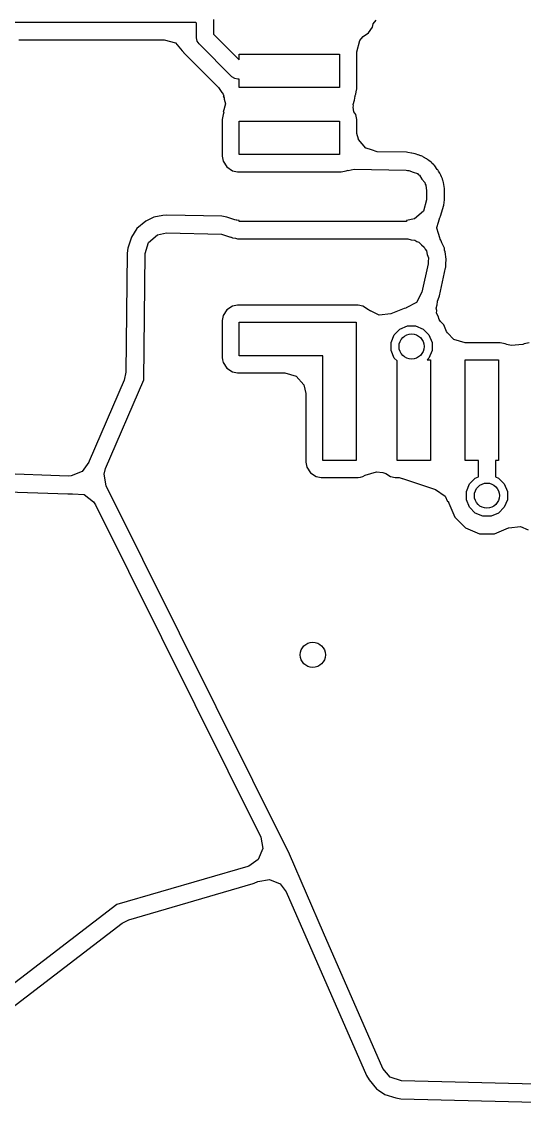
# Model space of a CAD drawing. Extents: x -27.9 to 25.2, y -6.7 to 48.3.
# Drawn here: x -11.42 to -8.42, y 8.13 to 14.6 of the extents above; entities that cross this region are included whole.
import ezdxf

# ---------------------------------------------------------------- set-up
doc = ezdxf.new("R2010")
doc.units = 0
doc.layers.add('BLACK', color=7, linetype='CONTINUOUS')

msp = doc.modelspace()

# ---------------------------------------------------------------- linework, layer by layer
at = {"layer": 'BLACK', "linetype": 'CONTINUOUS'}
for p, q in [((-10.38351, 14.594102), (-11.534426, 14.594102)), ((-10.379868, 14.59046), (-10.38351, 14.594102)), ((-10.379868, 14.503102), (-10.379868, 14.59046)), ((-10.278268, 14.611502), (-10.278268, 14.524144)), ((-9.352058, 14.533392), (-9.329492, 14.567165)), ((-9.329492, 14.567165), (-9.325818, 14.585638)), ((-9.325818, 14.585638), (-9.307147, 14.60914)), ((-10.376001, 14.483662), (-10.379868, 14.503102)), ((-10.278268, 14.524144), (-10.125668, 14.371544)), ((-9.403885, 14.486371), (-9.39666, 14.496463)), ((-9.39666, 14.496463), (-9.384593, 14.511654)), ((-9.384593, 14.511654), (-9.352058, 14.533392)), ((-11.440773, 14.492002), (-10.572823, 14.492002)), ((-10.572823, 14.492002), (-10.505784, 14.472317)), ((-10.505784, 14.472317), (-10.465943, 14.426338)), ((-10.364989, 14.467181), (-10.376001, 14.483662)), ((-10.168389, 14.270581), (-10.364989, 14.467181)), ((-9.423569, 14.419331), (-9.403885, 14.486371)), ((-10.465943, 14.426338), (-10.465477, 14.426648)), ((-10.465477, 14.426648), (-10.463003, 14.422945)), ((-10.463003, 14.422945), (-10.460029, 14.419513)), ((-10.460029, 14.419513), (-10.458757, 14.416591)), ((-10.458757, 14.416591), (-10.458693, 14.416494)), ((-10.458693, 14.416494), (-10.458691, 14.416491)), ((-10.458691, 14.416491), (-10.45869, 14.41649)), ((-10.45869, 14.41649), (-10.458689, 14.416489)), ((-10.458689, 14.416489), (-10.26209, 14.219891)), ((-10.125668, 14.371544), (-10.125668, 14.406502)), ((-10.125668, 14.406502), (-9.525668, 14.406502)), ((-9.525668, 14.406502), (-9.525668, 14.206502)), ((-9.423569, 14.416556), (-9.423569, 14.419331)), ((-9.423568, 14.196447), (-9.423569, 14.416556)), ((-10.151909, 14.259569), (-10.168389, 14.270581)), ((-10.151908, 14.259569), (-10.151909, 14.259569)), ((-10.132468, 14.255702), (-10.151908, 14.259569)), ((-10.125668, 14.255702), (-10.132468, 14.255702)), ((-10.125668, 14.206502), (-10.125668, 14.255702)), ((-10.26209, 14.219891), (-10.248464, 14.206265)), ((-10.248464, 14.206265), (-10.228736, 14.176739)), ((-10.228736, 14.176739), (-10.228624, 14.176813)), ((-10.228624, 14.176813), (-10.22767, 14.175385)), ((-10.22767, 14.175385), (-10.227529, 14.174933)), ((-10.227529, 14.174933), (-10.221584, 14.166036)), ((-9.525668, 14.206502), (-10.125668, 14.206502)), ((-9.429492, 14.166666), (-9.424209, 14.193225)), ((-9.424209, 14.193225), (-9.423568, 14.196447)), ((-10.221584, 14.166036), (-10.217171, 14.155382)), ((-10.206798, 14.108706), (-10.220445, 14.058978)), ((-10.217171, 14.155382), (-10.220033, 14.154197)), ((-10.220033, 14.154197), (-10.214979, 14.144942)), ((-10.214979, 14.144942), (-10.215567, 14.13672)), ((-10.215567, 14.13672), (-10.206798, 14.108706)), ((-9.444539, 14.104278), (-9.437085, 14.13146)), ((-9.437085, 14.13146), (-9.433413, 14.155071)), ((-9.434165, 14.155382), (-9.432883, 14.158478)), ((-9.433413, 14.155071), (-9.434165, 14.155382)), ((-9.432883, 14.158478), (-9.432754, 14.159306)), ((-9.432754, 14.159306), (-9.432352, 14.15976)), ((-9.432352, 14.15976), (-9.429492, 14.166666)), ((-10.221845, 14.046339), (-10.227768, 14.016561)), ((-10.217171, 14.057622), (-10.221845, 14.046339)), ((-10.220445, 14.058978), (-10.217171, 14.057622)), ((-9.442383, 14.097394), (-9.444539, 14.104278)), ((-9.443491, 14.090266), (-9.442383, 14.097394)), ((-9.439709, 14.061631), (-9.443491, 14.090266)), ((-9.429492, 14.046339), (-9.439709, 14.061631)), ((-9.423569, 14.016556), (-9.429492, 14.046339)), ((-10.227768, 14.016561), (-10.227768, 13.796452)), ((-10.125668, 13.806502), (-10.125668, 14.006502)), ((-10.125668, 14.006502), (-9.525668, 14.006502)), ((-9.525668, 14.006502), (-9.525668, 13.806502)), ((-9.423569, 13.939426), (-9.423569, 14.016556)), ((-9.422501, 13.931339), (-9.423569, 13.939426)), ((-9.413213, 13.897967), (-9.422501, 13.931339)), ((-9.41303, 13.897748), (-9.413213, 13.897967)), ((-9.412948, 13.897363), (-9.41303, 13.897748)), ((-9.390537, 13.870891), (-9.412948, 13.897363)), ((-9.368352, 13.844401), (-9.390537, 13.870891)), ((-10.227768, 13.796452), (-10.227767, 13.796444)), ((-10.227767, 13.796444), (-10.221845, 13.766668)), ((-9.525668, 13.806502), (-10.125668, 13.806502)), ((-9.368025, 13.844299), (-9.368352, 13.844401)), ((-9.367802, 13.844036), (-9.368025, 13.844299)), ((-9.334611, 13.833875), (-9.367802, 13.844036)), ((-9.301653, 13.823593), (-9.334611, 13.833875)), ((-9.125785, 13.820637), (-9.301653, 13.823593)), ((-9.117539, 13.81931), (-9.125786, 13.820637)), ((-9.125786, 13.820637), (-9.125785, 13.820637)), ((-9.095688, 13.815792), (-9.117539, 13.81931)), ((-9.09398, 13.815259), (-9.095688, 13.815792)), ((-9.093191, 13.815013), (-9.09398, 13.815259)), ((-9.073909, 13.810648), (-9.093191, 13.815013)), ((-9.067533, 13.809732), (-9.073909, 13.810648)), ((-9.067524, 13.809729), (-9.067533, 13.809732)), ((-9.057925, 13.805346), (-9.067524, 13.809729)), ((-9.057922, 13.805346), (-9.057925, 13.805346)), ((-9.057922, 13.805345), (-9.057922, 13.805346)), ((-9.055815, 13.804383), (-9.057922, 13.805345)), ((-9.041297, 13.798828), (-9.055815, 13.804383)), ((-9.041291, 13.798824), (-9.041297, 13.798828)), ((-9.041268, 13.798817), (-9.041291, 13.798824)), ((-9.041258, 13.798813), (-9.041268, 13.798817)), ((-9.039012, 13.798112), (-9.041258, 13.798813)), ((-9.039006, 13.79811), (-9.039012, 13.798112)), ((-9.02899, 13.794985), (-9.039006, 13.79811)), ((-9.023641, 13.791419), (-9.02899, 13.794985)), ((-9.006379, 13.781803), (-9.023641, 13.791419)), ((-10.221845, 13.766668), (-10.221844, 13.766665)), ((-10.221844, 13.766665), (-10.199278, 13.732892)), ((-10.199278, 13.732892), (-10.165505, 13.710326)), ((-9.003968, 13.780702), (-9.006379, 13.781803)), ((-8.997888, 13.775434), (-9.003968, 13.780702)), ((-8.997888, 13.775433), (-8.997888, 13.775434)), ((-8.991971, 13.770306), (-8.997888, 13.775433)), ((-8.978777, 13.761509), (-8.991971, 13.770306)), ((-8.973639, 13.755374), (-8.978777, 13.761509)), ((-8.9742, 13.754906), (-8.973639, 13.755374)), ((-8.963234, 13.745403), (-8.9742, 13.754906)), ((-8.963231, 13.745401), (-8.963234, 13.745403)), ((-8.958367, 13.741187), (-8.963231, 13.745401)), ((-8.958366, 13.741185), (-8.958368, 13.741187)), ((-8.958368, 13.741187), (-8.958367, 13.741187)), ((-8.951535, 13.730554), (-8.958366, 13.741185)), ((-8.951516, 13.730532), (-8.951535, 13.730554)), ((-8.951501, 13.730508), (-8.951516, 13.730532)), ((-8.951439, 13.730437), (-8.951501, 13.730508)), ((-8.950709, 13.729546), (-8.951439, 13.730437)), ((-8.950556, 13.729054), (-8.950709, 13.729546)), ((-8.950428, 13.728861), (-8.950556, 13.729054)), ((-8.942153, 13.71778), (-8.950428, 13.728861)), ((-10.165505, 13.710326), (-10.135723, 13.704402)), ((-10.135723, 13.704402), (-9.515614, 13.704403)), ((-9.515614, 13.704403), (-9.485831, 13.710326)), ((-9.485831, 13.710326), (-9.48583, 13.710327)), ((-9.48583, 13.710327), (-9.473849, 13.712709)), ((-9.473849, 13.712709), (-9.473729, 13.712104)), ((-9.473729, 13.712104), (-9.438637, 13.718779)), ((-9.438637, 13.718779), (-9.127581, 13.713551)), ((-9.127581, 13.713551), (-9.119945, 13.711169)), ((-9.119945, 13.711169), (-9.112021, 13.712308)), ((-9.112021, 13.712308), (-9.087068, 13.700913)), ((-9.087068, 13.700913), (-9.060885, 13.692744)), ((-9.060885, 13.692744), (-9.055747, 13.686609)), ((-9.055747, 13.686609), (-9.048465, 13.683283)), ((-9.048465, 13.683283), (-9.033636, 13.660208)), ((-9.033636, 13.660208), (-9.016024, 13.639179)), ((-8.939755, 13.714917), (-8.942153, 13.71778)), ((-8.933916, 13.707945), (-8.939755, 13.714917)), ((-8.933914, 13.707941), (-8.933916, 13.707945)), ((-8.933912, 13.707938), (-8.933914, 13.707941)), ((-8.927666, 13.695056), (-8.933912, 13.707938)), ((-8.920785, 13.68279), (-8.927666, 13.695056)), ((-8.920593, 13.682407), (-8.920785, 13.68279)), ((-8.92059, 13.682403), (-8.920593, 13.682407)), ((-8.920589, 13.6824), (-8.92059, 13.682403)), ((-8.920588, 13.682398), (-8.920589, 13.6824)), ((-8.919503, 13.679489), (-8.920588, 13.682398)), ((-8.917453, 13.673991), (-8.919503, 13.679489)), ((-8.911184, 13.661064), (-8.917453, 13.673991)), ((-8.909346, 13.652255), (-8.911184, 13.661064)), ((-9.016024, 13.639179), (-9.014053, 13.629737)), ((-9.014053, 13.629737), (-9.010691, 13.624505)), ((-9.010691, 13.624505), (-9.005668, 13.58957)), ((-8.907401, 13.647039), (-8.909346, 13.652255)), ((-8.904681, 13.639747), (-8.907401, 13.647039)), ((-8.899658, 13.604812), (-8.904681, 13.639747)), ((-8.898568, 13.58957), (-8.899658, 13.604812)), ((-9.005668, 13.535503), (-9.025353, 13.468464)), ((-9.005668, 13.58957), (-9.005668, 13.535503)), ((-8.902907, 13.505329), (-8.898568, 13.535503)), ((-8.898568, 13.535503), (-8.898568, 13.58957)), ((-9.025353, 13.468464), (-9.078157, 13.422709)), ((-8.922592, 13.43829), (-8.902907, 13.505329)), ((-10.682542, 13.409722), (-10.735858, 13.364574)), ((-10.682539, 13.409724), (-10.682542, 13.409722)), ((-10.63428, 13.433022), (-10.682539, 13.409724)), ((-10.581181, 13.443615), (-10.63428, 13.433022)), ((-10.581167, 13.443617), (-10.581181, 13.443615)), ((-10.557727, 13.445657), (-10.581167, 13.443617)), ((-10.228631, 13.438003), (-10.557727, 13.445657)), ((-10.198849, 13.433053), (-10.228631, 13.438003)), ((-10.198838, 13.43305), (-10.198849, 13.433053)), ((-10.150821, 13.417872), (-10.198838, 13.43305)), ((-10.142459, 13.415548), (-10.150821, 13.417872)), ((-10.13995, 13.414944), (-10.142459, 13.415548)), ((-10.125668, 13.41325), (-10.13995, 13.414944)), ((-10.125668, 13.406502), (-10.125668, 13.41325)), ((-9.125668, 13.406502), (-10.125668, 13.406502)), ((-9.078157, 13.422709), (-9.125668, 13.412374)), ((-9.125668, 13.412374), (-9.125668, 13.406502)), ((-8.94412, 13.370395), (-8.934051, 13.402715)), ((-8.934051, 13.402715), (-8.926008, 13.430097)), ((-8.926277, 13.430219), (-8.925422, 13.432093)), ((-8.926008, 13.430097), (-8.926277, 13.430219)), ((-8.925422, 13.432093), (-8.924451, 13.435398)), ((-8.924451, 13.435398), (-8.922592, 13.43829)), ((-10.73586, 13.364573), (-10.769062, 13.314178)), ((-10.735858, 13.364574), (-10.73586, 13.364573)), ((-10.613328, 13.327991), (-10.560222, 13.338585)), ((-10.560222, 13.338585), (-10.231123, 13.330932)), ((-8.944137, 13.368372), (-8.943841, 13.369382)), ((-8.934574, 13.335787), (-8.944137, 13.368372)), ((-8.943841, 13.369382), (-8.94412, 13.370395)), ((-8.927621, 13.310579), (-8.934574, 13.335787)), ((-10.769062, 13.314178), (-10.789505, 13.247375)), ((-10.687094, 13.216029), (-10.666649, 13.282839)), ((-10.666649, 13.282839), (-10.613328, 13.327991)), ((-10.231123, 13.330932), (-10.177242, 13.3139)), ((-10.177242, 13.3139), (-10.176786, 13.314999)), ((-10.176786, 13.314999), (-10.165503, 13.310325)), ((-10.165503, 13.310325), (-10.14767, 13.306779)), ((-10.14767, 13.306779), (-10.135723, 13.304402)), ((-10.135723, 13.304402), (-9.11866, 13.304403)), ((-9.11866, 13.304403), (-9.097507, 13.298192)), ((-9.097507, 13.298192), (-9.075516, 13.296655)), ((-9.075516, 13.296655), (-9.064642, 13.288543)), ((-9.064642, 13.288543), (-9.051621, 13.284719)), ((-9.051621, 13.284719), (-9.037184, 13.268058)), ((-9.037184, 13.268058), (-9.019514, 13.254875)), ((-8.928611, 13.310126), (-8.927621, 13.310579)), ((-8.928181, 13.309184), (-8.928611, 13.310126)), ((-8.926669, 13.307128), (-8.928181, 13.309184)), ((-8.925541, 13.303041), (-8.926669, 13.307128)), ((-8.924935, 13.302062), (-8.925541, 13.303041)), ((-8.924925, 13.302051), (-8.924935, 13.302062)), ((-8.924918, 13.302036), (-8.924925, 13.302051)), ((-8.92107, 13.295825), (-8.924918, 13.302036)), ((-8.919229, 13.292467), (-8.92107, 13.295825)), ((-8.919227, 13.292464), (-8.919229, 13.292467)), ((-8.914465, 13.279759), (-8.919227, 13.292464)), ((-8.913184, 13.276338), (-8.914466, 13.279759)), ((-8.914466, 13.279759), (-8.914465, 13.279759)), ((-8.899856, 13.247155), (-8.913184, 13.276338)), ((-10.794188, 13.217236), (-10.802236, 12.509033)), ((-10.794187, 13.217253), (-10.794188, 13.217236)), ((-10.789508, 13.247362), (-10.794187, 13.217253)), ((-10.789505, 13.247375), (-10.789508, 13.247362)), ((-10.695668, 12.461502), (-10.687094, 13.216029)), ((-9.019514, 13.254875), (-9.014752, 13.24217)), ((-9.014752, 13.24217), (-9.005866, 13.231915)), ((-9.005866, 13.231915), (-9.002729, 13.210094)), ((-9.002729, 13.210094), (-8.994991, 13.189451)), ((-8.898371, 13.236822), (-8.899856, 13.247155)), ((-8.894705, 13.227043), (-8.898371, 13.236822)), ((-8.888152, 13.181984), (-8.894705, 13.227043)), ((-8.997451, 13.154243), (-9.033749, 12.986064)), ((-8.995922, 13.162756), (-8.997451, 13.154243)), ((-8.994991, 13.189451), (-8.996551, 13.167129)), ((-8.996551, 13.167129), (-8.995922, 13.162756)), ((-8.892038, 13.13531), (-8.890509, 13.143823)), ((-8.890509, 13.143823), (-8.890501, 13.144262)), ((-8.890501, 13.144262), (-8.890462, 13.146488)), ((-8.890462, 13.146488), (-8.890179, 13.152972)), ((-8.890179, 13.152972), (-8.888152, 13.181979)), ((-8.888153, 13.181981), (-8.888152, 13.181984)), ((-8.888152, 13.181979), (-8.888153, 13.181981)), ((-8.92906, 12.963469), (-8.892762, 13.131648)), ((-8.892762, 13.131648), (-8.892038, 13.13531)), ((-9.033749, 12.986064), (-9.067134, 12.924686)), ((-8.936769, 12.942696), (-8.92906, 12.963469)), ((-10.199279, 12.880111), (-10.221845, 12.846338)), ((-10.199278, 12.880112), (-10.199279, 12.880111)), ((-10.165505, 12.902678), (-10.199278, 12.880112)), ((-10.165503, 12.902679), (-10.165505, 12.902679)), ((-10.165505, 12.902679), (-10.165505, 12.902678)), ((-10.135727, 12.908601), (-10.165503, 12.902679)), ((-10.135719, 12.908602), (-10.135727, 12.908601)), ((-9.614641, 12.908602), (-10.135719, 12.908602)), ((-9.604446, 12.908102), (-9.614641, 12.908602)), ((-9.415613, 12.908102), (-9.604446, 12.908102)), ((-9.415609, 12.908102), (-9.415613, 12.908102)), ((-9.385833, 12.902179), (-9.415609, 12.908102)), ((-9.385832, 12.902179), (-9.385833, 12.902179)), ((-9.385831, 12.902178), (-9.385832, 12.902179)), ((-9.352058, 12.879612), (-9.385831, 12.902178)), ((-9.341904, 12.872827), (-9.352058, 12.879612)), ((-9.140842, 12.888603), (-9.220005, 12.855812)), ((-9.130764, 12.890607), (-9.140842, 12.888603)), ((-9.128402, 12.891101), (-9.130764, 12.890607)), ((-9.067134, 12.924686), (-9.128402, 12.891101)), ((-8.949012, 12.890083), (-8.94271, 12.909949)), ((-8.945152, 12.875803), (-8.949012, 12.890083)), ((-8.94271, 12.909949), (-8.941223, 12.930739)), ((-8.941223, 12.930739), (-8.941061, 12.931131)), ((-8.941061, 12.931131), (-8.936769, 12.942696)), ((-10.221845, 12.846338), (-10.227768, 12.816561)), ((-10.227768, 12.816561), (-10.227768, 12.596452)), ((-9.341023, 12.874147), (-9.341904, 12.872827)), ((-9.289474, 12.848343), (-9.341023, 12.874147)), ((-9.220005, 12.855812), (-9.289474, 12.848343)), ((-8.946207, 12.861047), (-8.945152, 12.875803)), ((-8.936219, 12.842756), (-8.946207, 12.861047)), ((-8.93078, 12.822634), (-8.936219, 12.842756)), ((-8.923109, 12.810111), (-8.93078, 12.822634)), ((-10.125668, 12.606502), (-10.125668, 12.806502)), ((-10.125668, 12.806502), (-9.625668, 12.806502)), ((-9.625668, 12.806502), (-9.625668, 12.806002)), ((-9.625668, 12.806002), (-9.425668, 12.806002)), ((-9.425668, 12.806002), (-9.425668, 11.981002)), ((-9.199602, 12.730948), (-9.165114, 12.765436)), ((-9.165114, 12.765436), (-9.120054, 12.7841)), ((-9.120054, 12.7841), (-9.071282, 12.7841)), ((-9.071282, 12.7841), (-9.026222, 12.765436)), ((-9.026222, 12.765436), (-8.991734, 12.730948)), ((-8.903142, 12.790144), (-8.923109, 12.810111)), ((-8.886987, 12.751142), (-8.903142, 12.790144)), ((-8.881896, 12.742831), (-8.886987, 12.751142)), ((-9.218266, 12.685888), (-9.199602, 12.730948)), ((-9.218266, 12.637116), (-9.218266, 12.685888)), ((-8.991734, 12.730948), (-8.97307, 12.685888)), ((-8.97307, 12.685888), (-8.97307, 12.637116)), ((-8.843196, 12.703287), (-8.881896, 12.742831)), ((-8.776157, 12.683602), (-8.843196, 12.703287)), ((-9.199602, 12.592056), (-9.218266, 12.637116)), ((-8.97307, 12.637116), (-8.991734, 12.592056)), ((-8.56561, 12.683602), (-8.776157, 12.683602)), ((-8.535831, 12.677679), (-8.56561, 12.683602)), ((-8.526616, 12.673862), (-8.535831, 12.677679)), ((-8.50119, 12.666396), (-8.526616, 12.673862)), ((-8.431721, 12.673862), (-8.50119, 12.666396)), ((-8.422508, 12.677678), (-8.431721, 12.673862)), ((-8.392727, 12.683601), (-8.422508, 12.677678)), ((-10.227768, 12.596452), (-10.227767, 12.596444)), ((-10.227767, 12.596444), (-10.224695, 12.580999)), ((-10.224695, 12.580999), (-10.221844, 12.566665)), ((-10.221844, 12.566665), (-10.199278, 12.532892)), ((-9.625668, 12.606502), (-10.125668, 12.606502)), ((-9.625668, 11.981002), (-9.625668, 12.606502)), ((-9.182668, 12.575122), (-9.199602, 12.592056)), ((-9.182668, 11.981502), (-9.182668, 12.575122)), ((-8.991734, 12.592056), (-9.002288, 12.581502)), ((-9.002288, 12.581502), (-8.982668, 12.581502)), ((-8.982668, 12.581502), (-8.982668, 11.981502)), ((-8.775668, 11.981502), (-8.775668, 12.581502)), ((-8.775668, 12.581502), (-8.575668, 12.581502)), ((-8.575668, 12.581502), (-8.575668, 11.981502)), ((-10.802236, 12.509033), (-10.812356, 12.461359)), ((-10.199278, 12.532892), (-10.165505, 12.510326)), ((-10.165505, 12.510326), (-10.135723, 12.504402)), ((-10.135723, 12.504402), (-9.851767, 12.504403)), ((-9.851767, 12.504403), (-9.784729, 12.484719)), ((-10.812356, 12.461359), (-11.021247, 11.976734)), ((-10.922897, 11.934333), (-10.695668, 12.461502)), ((-9.784729, 12.484719), (-9.738974, 12.431915)), ((-9.738974, 12.431915), (-9.727768, 12.380403)), ((-9.727768, 12.380403), (-9.727768, 11.970952)), ((-11.021253, 11.976718), (-11.022874, 11.972024)), ((-11.021247, 11.976734), (-11.021253, 11.976718)), ((-9.425668, 11.981002), (-9.625668, 11.981002)), ((-8.982668, 11.981502), (-9.182668, 11.981502)), ((-8.696468, 11.981502), (-8.775668, 11.981502)), ((-8.696468, 11.88316), (-8.696468, 11.981502)), ((-8.575668, 11.981502), (-8.594868, 11.981502)), ((-8.594868, 11.981502), (-8.594868, 11.88316)), ((-11.144499, 11.888604), (-12.340643, 11.931323)), ((-11.063375, 11.915091), (-11.128227, 11.889092)), ((-11.022874, 11.972024), (-11.063375, 11.915091)), ((-10.932283, 11.898784), (-10.922897, 11.934333)), ((-9.727768, 11.970952), (-9.727767, 11.970944)), ((-9.727767, 11.970944), (-9.721845, 11.941168)), ((-9.721845, 11.941168), (-9.721844, 11.941165)), ((-9.721844, 11.941165), (-9.699278, 11.907392)), ((-9.372684, 11.893611), (-9.306012, 11.914489)), ((-9.306012, 11.914489), (-9.26785, 11.909185)), ((-9.26785, 11.909185), (-9.250223, 11.903846)), ((-11.128227, 11.889092), (-11.144499, 11.888604)), ((-10.920031, 11.829998), (-10.932283, 11.898784)), ((-9.699278, 11.907392), (-9.665505, 11.884826)), ((-9.665505, 11.884826), (-9.635723, 11.878902)), ((-9.635723, 11.878902), (-9.415614, 11.878903)), ((-9.415614, 11.878903), (-9.400723, 11.881865)), ((-9.400723, 11.881865), (-9.385835, 11.884825)), ((-9.385835, 11.884825), (-9.385835, 11.884826)), ((-9.385835, 11.884826), (-9.385831, 11.884826)), ((-9.385831, 11.884826), (-9.372684, 11.893611)), ((-9.250223, 11.903846), (-9.222505, 11.885326)), ((-9.222505, 11.885326), (-9.192723, 11.879402)), ((-9.192723, 11.879402), (-9.16952, 11.879403)), ((-9.16952, 11.879403), (-9.151945, 11.874079)), ((-9.151945, 11.874079), (-9.151069, 11.873506)), ((-9.151069, 11.873506), (-9.14917, 11.873202)), ((-9.14917, 11.873202), (-8.953454, 11.808857)), ((-8.749602, 11.840948), (-8.715114, 11.875436)), ((-8.715114, 11.875436), (-8.696468, 11.88316)), ((-8.594868, 11.88316), (-8.576222, 11.875436)), ((-8.576222, 11.875436), (-8.541734, 11.840948)), ((-12.344466, 11.824291), (-11.148322, 11.781572)), ((-11.148322, 11.781572), (-11.141288, 11.781552)), ((-11.141288, 11.781552), (-11.125016, 11.78204)), ((-11.125016, 11.78204), (-11.119758, 11.783137)), ((-11.119758, 11.783137), (-11.050114, 11.777562)), ((-9.825668, 9.631502), (-10.920031, 11.829998)), ((-8.953454, 11.808857), (-8.895917, 11.769219)), ((-8.768266, 11.795888), (-8.749602, 11.840948)), ((-8.768266, 11.747116), (-8.768266, 11.795888)), ((-8.541734, 11.840948), (-8.52307, 11.795888)), ((-8.52307, 11.795888), (-8.52307, 11.747116)), ((-11.050114, 11.777562), (-10.994537, 11.735219)), ((-10.994537, 11.735219), (-10.983423, 11.717009)), ((-10.983423, 11.717009), (-9.996271, 9.733891)), ((-8.895917, 11.769219), (-8.880462, 11.736363)), ((-8.880462, 11.736363), (-8.877442, 11.737613)), ((-8.877442, 11.737613), (-8.872768, 11.726329)), ((-8.872768, 11.726329), (-8.838194, 11.64286)), ((-8.749602, 11.702056), (-8.768266, 11.747116)), ((-8.52307, 11.747116), (-8.541734, 11.702056)), ((-8.715114, 11.667568), (-8.749602, 11.702056)), ((-8.670054, 11.648904), (-8.715114, 11.667568)), ((-8.621282, 11.648904), (-8.670054, 11.648904)), ((-8.576222, 11.667568), (-8.621282, 11.648904)), ((-8.541734, 11.702056), (-8.576222, 11.667568)), ((-8.838194, 11.64286), (-8.77431, 11.578976)), ((-8.515231, 11.579721), (-8.445762, 11.58719)), ((-8.445762, 11.58719), (-8.398886, 11.568262)), ((-8.77431, 11.578976), (-8.690841, 11.544402)), ((-8.690841, 11.544402), (-8.690839, 11.544402)), ((-8.690839, 11.544402), (-8.600497, 11.544402)), ((-8.600497, 11.544402), (-8.600495, 11.544402)), ((-8.600495, 11.544402), (-8.517026, 11.578976)), ((-8.517026, 11.578976), (-8.517024, 11.578979)), ((-8.517024, 11.578979), (-8.515231, 11.579721)), ((-9.996271, 9.733891), (-9.984018, 9.665104)), ((-9.984018, 9.665104), (-10.0109, 9.600613)), ((-10.0109, 9.600613), (-10.068381, 9.560893)), ((-9.620835, 9.162816), (-9.825668, 9.631502)), ((-10.072602, 9.559581), (-10.855669, 9.331502)), ((-10.068381, 9.560893), (-10.072602, 9.559581)), ((-10.784238, 9.240758), (-10.042652, 9.456754)), ((-10.042652, 9.456754), (-10.040813, 9.457308)), ((-10.040813, 9.457308), (-10.036592, 9.45862)), ((-10.036592, 9.45862), (-10.012905, 9.470151)), ((-10.012905, 9.470151), (-9.944014, 9.481794)), ((-9.944014, 9.481794), (-9.879763, 9.454344)), ((-9.879763, 9.454344), (-9.84501, 9.408316)), ((-9.84501, 9.408316), (-9.36541, 8.310926)), ((-10.855669, 9.331502), (-12.172273, 8.324169)), ((-12.081482, 8.258782), (-10.824903, 9.22019)), ((-10.824903, 9.22019), (-10.784238, 9.240758)), ((-9.267271, 8.353813), (-9.620835, 9.162816)), ((-9.223299, 8.30088), (-9.267271, 8.353813)), ((-9.36541, 8.310926), (-9.349654, 8.285377)), ((-9.349654, 8.285377), (-9.305684, 8.232445)), ((-9.156778, 8.27951), (-9.223299, 8.30088)), ((-9.305684, 8.232445), (-9.293511, 8.22422)), ((-9.293511, 8.22422), (-9.256056, 8.198912)), ((-7.390505, 8.234907), (-9.156778, 8.27951)), ((-9.256056, 8.198912), (-9.189535, 8.177542)), ((-9.189535, 8.177542), (-9.159482, 8.172444)), ((-9.159482, 8.172444), (-9.159479, 8.172444)), ((-9.159479, 8.172444), (-9.15947, 8.172443)), ((-9.15947, 8.172443), (-7.393221, 8.127841))]:
    msp.add_line(p, q, dxfattribs=at)
at = {"layer": 'BLACK'}
for centre in [(-9.095668, 12.661502), (-8.645668, 11.771502), (-9.685668, 10.821502)]:
    msp.add_circle(centre, 0.075, dxfattribs=at)

doc.saveas('drawing.dxf')
